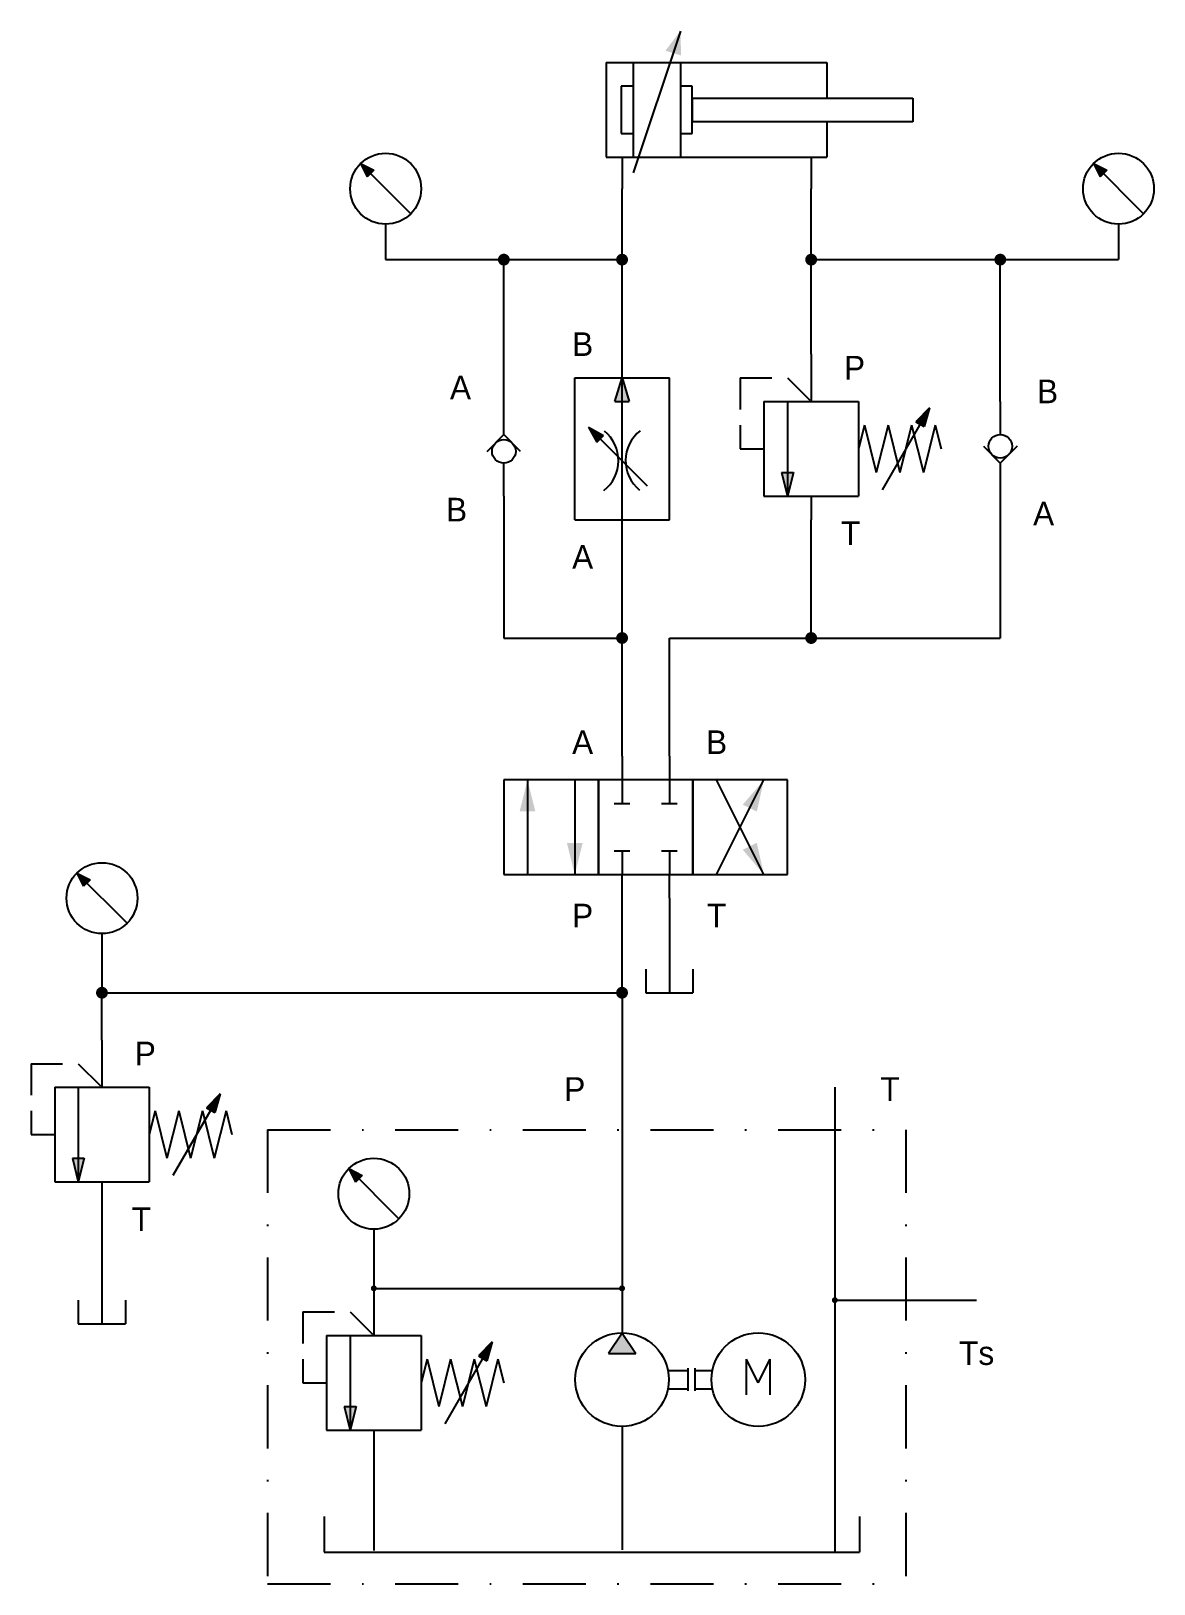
# Model space of a CAD drawing. Extents: x 2.5 to 73.7, y 2.5 to 101.
import ezdxf
from ezdxf.enums import TextEntityAlignment as Align

# ---------------------------------------------------------------- set-up
doc = ezdxf.new("R2010")
doc.units = 0
for name, pattern in [('AUSGEZOGEN', [0]), ('GESTRICHELT', [3, 2, -1]), ('STRICHPUNKTIERT', [8, 4, -2, 0, -2])]:
    doc.linetypes.add(name, pattern=pattern)
for name, color, linetype in [('1', 7, 'AUSGEZOGEN'), ('LINES', 7, 'AUSGEZOGEN'), ('TCONNECTIONS', 7, 'AUSGEZOGEN')]:
    doc.layers.add(name, color=color, linetype=linetype)

# ---------------------------------------------------------------- blocks, each defined once
blk = doc.blocks.new('B2')
at = {"layer": '1', "color": 7}
for p, q in [((4.5, 10.5), (4.5, 7.5)), ((1.5, 7.5), (1.5, 1.5)), ((1.5, 7.5), (7.5, 7.5)), ((3, 7.5), (3, 1.5)), ((7.5, 7.5), (7.5, 1.5)), ((12, 7.098), (9, 1.902)), ((12, 7.098), (11.14, 6.209)), ((12, 7.098), (11.659, 5.909)), ((7.875, 6), (7.5, 4.5)), ((7.875, 6), (8.625, 3)), ((9.375, 6), (8.625, 3)), ((9.375, 6), (10.125, 3)), ((10.875, 6), (10.125, 3)), ((10.875, 6), (11.625, 3)), ((11.14, 6.209), (11.659, 5.909)), ((12.375, 6), (11.625, 3)), ((12.375, 6), (12.75, 4.5)), ((2.625, 3), (3.375, 3)), ((2.625, 3), (3, 1.5)), ((2.625, 3), (3, 1.5)), ((2.625, 3), (3.375, 3)), ((3.375, 3), (3, 1.5)), ((3.375, 3), (3, 1.5)), ((1.5, 1.5), (7.5, 1.5)), ((4.5, 1.5), (4.5, 0))]:
    blk.add_line(p, q, dxfattribs=at)
at = {"layer": '1', "color": 7, "linetype": 'GESTRICHELT'}
for p, q in [((0, 9), (3, 9)), ((0, 9), (3, 9)), ((0, 9), (0, 4.5)), ((0, 9), (0, 4.5)), ((3, 9), (4.5, 7.5)), ((3, 9), (4.5, 7.5)), ((0, 4.5), (1.5, 4.5)), ((0, 4.5), (1.5, 4.5))]:
    blk.add_line(p, q, dxfattribs=at)
at = {"layer": '1', "color": 7}
for points in [[(12, 7.098), (11.14, 6.209), (12, 7.098), (11.4, 6.059)], [(12, 7.098), (11.4, 6.059), (12, 7.098), (11.659, 5.909)], [(3, 1.5), (3.375, 3), (3, 1.5), (2.625, 3)]]:
    blk.add_solid(points, dxfattribs=at)
for s, p in [('P', (7.25, 8.893)), ('T', (7, -1.607))]:
    blk.add_text(s, height=1.5, dxfattribs=at).set_placement(p, align=Align.CENTER)
blk = doc.blocks.new('B3')
at = {"layer": '1', "color": 7}
for p, q in [((2, 3.5), (2, 0.5)), ((0.5, 2), (0.5, 0.5)), ((3.5, 2), (3.5, 0.5)), ((0.5, 0.5), (3.5, 0.5))]:
    blk.add_line(p, q, dxfattribs=at)
blk = doc.blocks.new('B4')
at = {"layer": '1', "color": 7}
for p, q in [((7.5, 9), (7.5, 7.5)), ((10.5, 9), (10.5, 7.5)), ((6, 7.5), (0, 7.5)), ((0, 7.5), (0, 1.5)), ((1.5, 7.5), (1.5, 1.5)), ((4.5, 7.5), (4.5, 1.5)), ((6, 1.5), (6, 7.5)), ((12, 7.5), (6, 7.5)), ((6, 7.5), (6, 1.5)), ((7.5, 7.5), (7.5, 6)), ((10.5, 7.5), (10.5, 6)), ((12, 1.5), (12, 7.5)), ((18, 7.5), (12, 7.5)), ((12, 7.5), (12, 1.5)), ((16.5, 1.5), (13.5, 7.5)), ((13.5, 1.5), (16.5, 7.5)), ((18, 1.5), (18, 7.5)), ((7, 6), (8, 6)), ((10, 6), (11, 6)), ((7, 3), (8, 3)), ((7.5, 3), (7.5, 1.5)), ((10, 3), (11, 3)), ((10.5, 3), (10.5, 1.5)), ((0, 1.5), (6, 1.5)), ((6, 1.5), (12, 1.5)), ((7.5, 0), (7.5, 1.5)), ((10.5, 0), (10.5, 1.5)), ((12, 1.5), (18, 1.5))]:
    blk.add_line(p, q, dxfattribs=at)
for points in [[(1.5, 7.5), (1, 5.5), (1.5, 7.5), (2, 5.5)], [(16.5, 7.5), (16.05, 5.49), (16.5, 7.5), (15.16, 5.93)], [(4.5, 1.5), (5, 3.5), (4.5, 1.5), (4, 3.5)], [(16.5, 1.5), (16.05, 3.51), (16.5, 1.5), (15.16, 3.07)]]:
    blk.add_solid(points, dxfattribs=at)
for s, p in [('A', (5, 9.143)), ('B', (13.5, 9.143)), ('P', (5, -1.857)), ('T', (13.5, -1.857))]:
    blk.add_text(s, height=1.5, dxfattribs=at).set_placement(p, align=Align.CENTER)
blk = doc.blocks.new('B5')
at = {"layer": 'TCONNECTIONS', "color": 7, "const_width": 0.375}
blk.add_lwpolyline([(1.3125, 1.5, 1), (1.6875, 1.5, 1)], format="xyb", close=True, dxfattribs=at)
blk = doc.blocks.new('B6')
at = {"layer": '1', "color": 7}
for p, q in [((2, 3.5), (2, 0.5)), ((0.5, 2), (0.5, 0.5)), ((3.5, 2), (3.5, 0.5)), ((0.5, 0.5), (3.5, 0.5))]:
    blk.add_line(p, q, dxfattribs=at)
blk = doc.blocks.new('B7')
at = {"layer": '1', "color": 7}
for p, q in [((3.75, 0), (3.75, 12)), ((0.75, 1.5), (0.75, 10.5)), ((0.75, 10.5), (6.75, 10.5)), ((3.3, 9), (3.75, 10.5)), ((3.75, 10.5), (4.2, 9)), ((6.75, 1.5), (6.75, 10.5)), ((3.3, 9), (4.2, 9)), ((1.629, 7.371), (5.341, 3.659)), ((1.629, 7.371), (2.159, 6.417)), ((1.629, 7.371), (2.583, 6.841)), ((2.159, 6.417), (2.583, 6.841)), ((0.75, 1.5), (6.75, 1.5))]:
    blk.add_line(p, q, dxfattribs=at)
for centre, start, end in [((1.125, 5.25), 308, 411), ((6.375, 5.25), 128, 231)]:
    blk.add_arc(centre, 2.401, start, end, dxfattribs=at)
for points in [[(3.75, 10.5), (3.3, 9), (3.75, 10.5), (4.2, 9)], [(1.629, 7.371), (2.159, 6.417), (1.629, 7.371), (2.583, 6.841)]]:
    blk.add_solid(points, dxfattribs=at)
for s, p in [('B', (1.25, 11.893)), ('A', (1.25, -1.607))]:
    blk.add_text(s, height=1.5, dxfattribs=at).set_placement(p, align=Align.CENTER)
blk = doc.blocks.new('B8')
at = {"layer": '1', "color": 7}
for p, q in [((1.061, 3.9), (1.061, 6)), ((0, 2.839), (1.061, 3.9)), ((2.121, 2.839), (1.061, 3.9)), ((1.061, 0), (1.061, 2.085))]:
    blk.add_line(p, q, dxfattribs=at)
blk.add_circle((1.061, 2.839), 0.75, dxfattribs=at)
for s, p in [('A', (-1.689, 6.143)), ('B', (-1.939, -1.607))]:
    blk.add_text(s, height=1.5, dxfattribs=at).set_placement(p, align=Align.CENTER)
blk = doc.blocks.new('B9')
at = {"layer": '1', "color": 7}
for p, q in [((1.061, 6), (1.061, 3.915)), ((0, 3.161), (1.061, 2.1)), ((2.121, 3.161), (1.061, 2.1)), ((1.061, 2.1), (1.061, 0))]:
    blk.add_line(p, q, dxfattribs=at)
blk.add_circle((1.061, 3.161), 0.75, dxfattribs=at)
for s, p in [('B', (4.061, 5.893)), ('A', (3.811, -1.857))]:
    blk.add_text(s, height=1.5, dxfattribs=at).set_placement(p, align=Align.CENTER)
blk = doc.blocks.new('B10')
at = {"layer": '1', "color": 7}
for p, q in [((4.5, 10.5), (4.5, 7.5)), ((1.5, 7.5), (1.5, 1.5)), ((1.5, 7.5), (7.5, 7.5)), ((3, 7.5), (3, 1.5)), ((7.5, 7.5), (7.5, 1.5)), ((12, 7.098), (9, 1.902)), ((12, 7.098), (11.14, 6.209)), ((12, 7.098), (11.659, 5.909)), ((7.875, 6), (7.5, 4.5)), ((7.875, 6), (8.625, 3)), ((9.375, 6), (8.625, 3)), ((9.375, 6), (10.125, 3)), ((10.875, 6), (10.125, 3)), ((10.875, 6), (11.625, 3)), ((11.14, 6.209), (11.659, 5.909)), ((12.375, 6), (11.625, 3)), ((12.375, 6), (12.75, 4.5)), ((2.625, 3), (3.375, 3)), ((2.625, 3), (3, 1.5)), ((2.625, 3), (3, 1.5)), ((2.625, 3), (3.375, 3)), ((3.375, 3), (3, 1.5)), ((3.375, 3), (3, 1.5)), ((1.5, 1.5), (7.5, 1.5)), ((4.5, 1.5), (4.5, 0))]:
    blk.add_line(p, q, dxfattribs=at)
at = {"layer": '1', "color": 7, "linetype": 'GESTRICHELT'}
for p, q in [((0, 9), (3, 9)), ((0, 9), (3, 9)), ((0, 9), (0, 4.5)), ((0, 9), (0, 4.5)), ((3, 9), (4.5, 7.5)), ((3, 9), (4.5, 7.5)), ((0, 4.5), (1.5, 4.5)), ((0, 4.5), (1.5, 4.5))]:
    blk.add_line(p, q, dxfattribs=at)
at = {"layer": '1', "color": 7}
for points in [[(12, 7.098), (11.14, 6.209), (12, 7.098), (11.4, 6.059)], [(12, 7.098), (11.4, 6.059), (12, 7.098), (11.659, 5.909)], [(3, 1.5), (3.375, 3), (3, 1.5), (2.625, 3)]]:
    blk.add_solid(points, dxfattribs=at)
for s, p in [('P', (7.25, 8.893)), ('T', (7, -1.607))]:
    blk.add_text(s, height=1.5, dxfattribs=at).set_placement(p, align=Align.CENTER)
blk = doc.blocks.new('B11')
at = {"layer": '1', "color": 7}
for p, q in [((4.7, 10), (1.7, 1)), ((0, 8), (0, 2)), ((0, 8), (14, 8)), ((1.7, 8), (1.7, 2)), ((4.7, 8), (4.7, 2)), ((14, 8), (14, 5.75)), ((0.95, 6.5), (0.95, 3.5)), ((1.7, 6.5), (0.95, 6.5)), ((5.45, 6.5), (4.7, 6.5)), ((5.45, 3.5), (5.45, 6.5)), ((5.45, 5.75), (5.45, 4.25)), ((5.45, 5.75), (19.45, 5.75)), ((19.45, 5.75), (19.45, 4.25)), ((19.45, 4.25), (5.45, 4.25)), ((14, 4.25), (14, 2)), ((0.95, 3.5), (1.7, 3.5)), ((4.7, 3.5), (5.45, 3.5)), ((0, 2), (14, 2)), ((1, 2), (1, 0)), ((13, 2), (13, 0))]:
    blk.add_line(p, q, dxfattribs=at)
blk.add_solid([(4.7, 10), (3.75, 8.75), (4.7, 10), (4.75, 8.45)], dxfattribs=at)
blk = doc.blocks.new('B12')
at = {"layer": 'TCONNECTIONS', "color": 7, "const_width": 0.375}
blk.add_lwpolyline([(1.3125, 1.5, 1), (1.6875, 1.5, 1)], format="xyb", close=True, dxfattribs=at)
blk = doc.blocks.new('B13')
at = {"layer": 'TCONNECTIONS', "color": 7, "const_width": 0.375}
blk.add_lwpolyline([(1.3125, 1.5, 1), (1.6875, 1.5, 1)], format="xyb", close=True, dxfattribs=at)
blk = doc.blocks.new('B14')
at = {"layer": 'TCONNECTIONS', "color": 7, "const_width": 0.375}
blk.add_lwpolyline([(1.3125, 1.5, 1), (1.6875, 1.5, 1)], format="xyb", close=True, dxfattribs=at)
blk = doc.blocks.new('B15')
at = {"layer": 'TCONNECTIONS', "color": 7, "const_width": 0.375}
blk.add_lwpolyline([(1.3125, 1.5, 1), (1.6875, 1.5, 1)], format="xyb", close=True, dxfattribs=at)
blk = doc.blocks.new('B16')
at = {"layer": '1', "color": 7}
for p, q in [((0.659, 4.591), (3.841, 1.409)), ((0.659, 4.591), (1.083, 3.75)), ((0.659, 4.591), (1.507, 4.167)), ((1.507, 4.167), (1.083, 3.75)), ((2.25, 0.75), (2.25, 0))]:
    blk.add_line(p, q, dxfattribs=at)
blk.add_circle((2.25, 3), 2.25, dxfattribs=at)
for points in [[(0.659, 4.591), (1.295, 3.954), (0.659, 4.591), (1.507, 4.167)], [(0.659, 4.591), (1.083, 3.75), (0.659, 4.591), (1.295, 3.954)]]:
    blk.add_solid(points, dxfattribs=at)
blk = doc.blocks.new('B17')
at = {"layer": '1', "color": 7}
for p, q in [((0.659, 4.591), (3.841, 1.409)), ((0.659, 4.591), (1.083, 3.75)), ((0.659, 4.591), (1.507, 4.167)), ((1.507, 4.167), (1.083, 3.75)), ((2.25, 0.75), (2.25, 0))]:
    blk.add_line(p, q, dxfattribs=at)
blk.add_circle((2.25, 3), 2.25, dxfattribs=at)
for points in [[(0.659, 4.591), (1.295, 3.954), (0.659, 4.591), (1.507, 4.167)], [(0.659, 4.591), (1.083, 3.75), (0.659, 4.591), (1.295, 3.954)]]:
    blk.add_solid(points, dxfattribs=at)
blk = doc.blocks.new('B18')
at = {"layer": '1', "color": 7}
for p, q in [((0.659, 4.591), (3.841, 1.409)), ((0.659, 4.591), (1.083, 3.75)), ((0.659, 4.591), (1.507, 4.167)), ((1.507, 4.167), (1.083, 3.75)), ((2.25, 0.75), (2.25, 0))]:
    blk.add_line(p, q, dxfattribs=at)
blk.add_circle((2.25, 3), 2.25, dxfattribs=at)
for points in [[(0.659, 4.591), (1.295, 3.954), (0.659, 4.591), (1.507, 4.167)], [(0.659, 4.591), (1.083, 3.75), (0.659, 4.591), (1.295, 3.954)]]:
    blk.add_solid(points, dxfattribs=at)
blk = doc.blocks.new('B19')
at = {"layer": 'TCONNECTIONS', "color": 7, "const_width": 0.375}
blk.add_lwpolyline([(1.3125, 1.5, 1), (1.6875, 1.5, 1)], format="xyb", close=True, dxfattribs=at)
blk = doc.blocks.new('B20')
at = {"layer": 'TCONNECTIONS', "color": 7, "const_width": 0.375}
blk.add_lwpolyline([(1.3125, 1.5, 1), (1.6875, 1.5, 1)], format="xyb", close=True, dxfattribs=at)
blk = doc.blocks.new('B21')
at = {"layer": 'TCONNECTIONS', "color": 7, "const_width": 0.375}
blk.add_lwpolyline([(1.3125, 1.5, 1), (1.6875, 1.5, 1)], format="xyb", close=True, dxfattribs=at)
blk = doc.blocks.new('B22')
at = {"layer": '1', "color": 7}
for p, q in [((22.5, 31.501), (22.5, 15.976)), ((36, 31.501), (36, 2.026)), ((5.159, 26.342), (8.341, 23.16)), ((5.159, 26.342), (5.583, 25.493)), ((5.159, 26.342), (6.008, 25.918)), ((6.008, 25.918), (5.583, 25.493)), ((6.75, 22.501), (6.75, 21.751)), ((6.75, 21.751), (6.75, 18.751)), ((6.75, 18.751), (22.5, 18.751)), ((6.75, 18.751), (6.75, 15.751)), ((36, 18.001), (45, 18.001)), ((22.5, 15.913), (21.636, 14.617)), ((22.5, 15.913), (23.364, 14.617)), ((3.75, 15.751), (9.75, 15.751)), ((3.75, 15.751), (3.75, 9.751)), ((5.25, 15.751), (5.25, 9.751)), ((9.75, 15.751), (9.75, 9.751)), ((14.25, 15.349), (11.25, 10.153)), ((14.25, 15.349), (13.39, 14.46)), ((14.25, 15.349), (13.91, 14.16)), ((10.125, 14.251), (9.75, 12.751)), ((10.125, 14.251), (10.875, 11.251)), ((11.625, 14.251), (10.875, 11.251)), ((11.625, 14.251), (12.375, 11.251)), ((13.125, 14.251), (12.375, 11.251)), ((13.125, 14.251), (13.875, 11.251)), ((13.39, 14.46), (13.91, 14.16)), ((14.625, 14.251), (13.875, 11.251)), ((14.625, 14.251), (15, 12.751)), ((21.636, 14.617), (23.364, 14.617)), ((30.375, 14.251), (30.375, 12.001)), ((30.375, 14.251), (31.125, 12.751)), ((31.875, 14.251), (31.125, 12.751)), ((31.875, 14.251), (31.875, 12.001)), ((25.38, 13.537), (26.676, 13.537)), ((26.676, 13.681), (26.676, 12.241)), ((27.108, 13.681), (27.108, 12.241)), ((27.108, 13.537), (28.26, 13.537)), ((25.38, 12.385), (26.676, 12.385)), ((27.108, 12.385), (28.26, 12.385)), ((4.875, 11.251), (5.625, 11.251)), ((4.875, 11.251), (5.25, 9.751)), ((4.875, 11.251), (5.25, 9.751)), ((4.875, 11.251), (5.625, 11.251)), ((5.625, 11.251), (5.25, 9.751)), ((5.625, 11.251), (5.25, 9.751)), ((22.5, 10.009), (22.5, 8.641)), ((3.75, 9.751), (9.75, 9.751)), ((6.75, 9.751), (6.75, 8.251)), ((6.75, 8.251), (6.75, 2.123)), ((22.5, 8.641), (22.5, 2.161)), ((3.6, 4.276), (3.6, 2.026)), ((37.575, 4.276), (37.575, 2.026)), ((3.6, 2.026), (37.575, 2.026))]:
    blk.add_line(p, q, dxfattribs=at)
at = {"layer": '1', "color": 7, "linetype": 'STRICHPUNKTIERT'}
for p, q in [((0, 28.801), (40.5, 28.801)), ((0, 28.801), (40.5, 28.801)), ((0, 28.801), (0, 0.001)), ((0, 28.801), (0, 0.001)), ((40.5, 28.801), (40.5, 0.001)), ((40.5, 28.801), (40.5, 0.001)), ((0, 0.001), (40.5, 0.001)), ((0, 0.001), (40.5, 0.001))]:
    blk.add_line(p, q, dxfattribs=at)
at = {"layer": '1', "color": 7, "linetype": 'GESTRICHELT'}
for p, q in [((2.25, 17.251), (2.25, 12.751)), ((2.25, 17.251), (2.25, 12.751)), ((2.25, 17.251), (5.25, 17.251)), ((2.25, 17.251), (5.25, 17.251)), ((5.25, 17.251), (6.75, 15.751)), ((5.25, 17.251), (6.75, 15.751)), ((2.25, 12.751), (3.75, 12.751)), ((2.25, 12.751), (3.75, 12.751))]:
    blk.add_line(p, q, dxfattribs=at)
at = {"layer": '1', "color": 7, "const_width": 0.188}
for points in [[(6.656, 18.751, 1), (6.844, 18.751, 1)], [(22.406, 18.751, 1), (22.594, 18.751, 1)], [(35.906, 18.001, 1), (36.094, 18.001, 1)]]:
    blk.add_lwpolyline(points, format="xyb", close=True, dxfattribs=at)
at = {"layer": '1', "color": 7}
for centre, radius in [((6.75, 24.751), 2.25), ((22.5, 12.961), 2.969), ((31.14, 12.961), 2.969)]:
    blk.add_circle(centre, radius, dxfattribs=at)
for points in [[(5.159, 26.342), (5.583, 25.493), (5.159, 26.342), (5.796, 25.705)], [(5.159, 26.342), (5.796, 25.705), (5.159, 26.342), (6.008, 25.918)], [(22.5, 15.913), (21.636, 14.617), (22.5, 15.913), (23.364, 14.617)], [(14.25, 15.349), (13.39, 14.46), (14.25, 15.349), (13.65, 14.31)], [(14.25, 15.349), (13.65, 14.31), (14.25, 15.349), (13.91, 14.16)], [(5.25, 9.751), (5.625, 11.251), (5.25, 9.751), (4.875, 11.251)]]:
    blk.add_solid(points, dxfattribs=at)
for s, p in [('P', (19.5, 30.644)), ('T', (39.5, 30.644)), ('Ts', (45, 13.894))]:
    blk.add_text(s, height=1.5, dxfattribs=at).set_placement(p, align=Align.CENTER)
blk = doc.blocks.new('B1')
at = {"layer": 'LINES', "color": 7}
for p, q in [((119.75, 86.501), (119.75, 91.001)), ((119.75, 91.001), (119.75, 91.001)), ((131.75, 86.501), (131.75, 91.001)), ((131.75, 91.001), (131.75, 91.001)), ((104.75, 88.001), (104.75, 88.001)), ((104.75, 88.001), (104.75, 86.501)), ((151.25, 88.001), (151.25, 88.001)), ((151.25, 88.001), (151.25, 86.501)), ((104.75, 86.501), (112.25, 86.501)), ((112.25, 77.501), (112.25, 86.501)), ((112.25, 86.501), (112.25, 86.501)), ((112.25, 86.501), (119.75, 86.501)), ((119.75, 80.501), (119.75, 86.501)), ((131.75, 85.001), (131.75, 86.501)), ((131.75, 86.501), (143.75, 86.501)), ((131.75, 86.501), (131.75, 86.501)), ((143.75, 77.501), (143.75, 86.501)), ((143.75, 86.501), (143.75, 86.501)), ((143.75, 86.501), (151.25, 86.501)), ((131.75, 80.501), (131.75, 85.001)), ((131.75, 85.001), (131.75, 85.001)), ((119.75, 80.501), (119.75, 80.501)), ((112.25, 77.501), (112.25, 77.501)), ((143.75, 77.501), (143.75, 77.501)), ((112.25, 71.501), (112.25, 71.501)), ((112.25, 71.501), (112.25, 62.501)), ((143.75, 71.501), (143.75, 71.501)), ((143.75, 71.501), (143.75, 62.501)), ((131.75, 62.501), (131.75, 70.001)), ((131.75, 70.001), (131.75, 70.001)), ((119.75, 62.501), (119.75, 68.501)), ((119.75, 68.501), (119.75, 68.501)), ((112.25, 62.501), (119.75, 62.501)), ((119.75, 61.001), (119.75, 62.501)), ((122.75, 55.001), (122.75, 62.501)), ((122.75, 62.501), (131.75, 62.501)), ((131.75, 62.501), (131.75, 62.501)), ((131.75, 62.501), (143.75, 62.501)), ((119.75, 55.001), (119.75, 61.001)), ((119.75, 61.001), (119.75, 61.001)), ((119.75, 40.001), (119.75, 46.001)), ((119.75, 46.001), (119.75, 46.001)), ((122.75, 46.001), (122.75, 44.501)), ((122.75, 44.501), (122.75, 44.501)), ((122.75, 44.501), (122.75, 43.001)), ((86.75, 43.001), (86.75, 41.501)), ((86.75, 41.501), (86.75, 41.501)), ((86.75, 41.501), (86.75, 40.001)), ((86.75, 37.001), (86.75, 40.001)), ((86.75, 40.001), (86.75, 40.001)), ((86.75, 40.001), (86.75, 40.001)), ((86.75, 40.001), (119.75, 40.001)), ((119.75, 40.001), (119.75, 37.001)), ((119.75, 40.001), (119.75, 40.001)), ((119.75, 37.001), (119.75, 37.001)), ((119.75, 37.001), (119.75, 34.001)), ((86.75, 26.501), (86.75, 25.001)), ((86.75, 25.001), (86.75, 25.001)), ((86.75, 25.001), (86.75, 22.001))]:
    blk.add_line(p, q, dxfattribs=at)

msp = doc.modelspace()

# ---------------------------------------------------------------- block references
at = {"layer": '1'}
for name, p in [('B11', (39, 91.001)), ('B17', (22.75, 88.001)), ('B18', (69.25, 88.001)), ('B1', (-79.75, 0)), ('B19', (31, 85.001)), ('B12', (38.5, 85.001)), ('B14', (50.5, 85.001)), ('B20', (62.5, 85.001)), ('B7', (36.25, 68.501)), ('B10', (47.5, 70.001)), ('B8', (31.439, 71.501)), ('B9', (62.939, 71.501)), ('B13', (38.5, 61.001)), ('B15', (50.5, 61.001)), ('B4', (32.5, 46.001)), ('B16', (4.75, 43.001)), ('B6', (41, 39.501)), ('B21', (5.5, 38.501)), ('B5', (38.5, 38.501)), ('B2', (2.5, 26.501)), ('B22', (17.5, 2.5)), ('B3', (5, 18.501))]:
    msp.add_blockref(name, p, dxfattribs=at)

doc.saveas('drawing.dxf')
